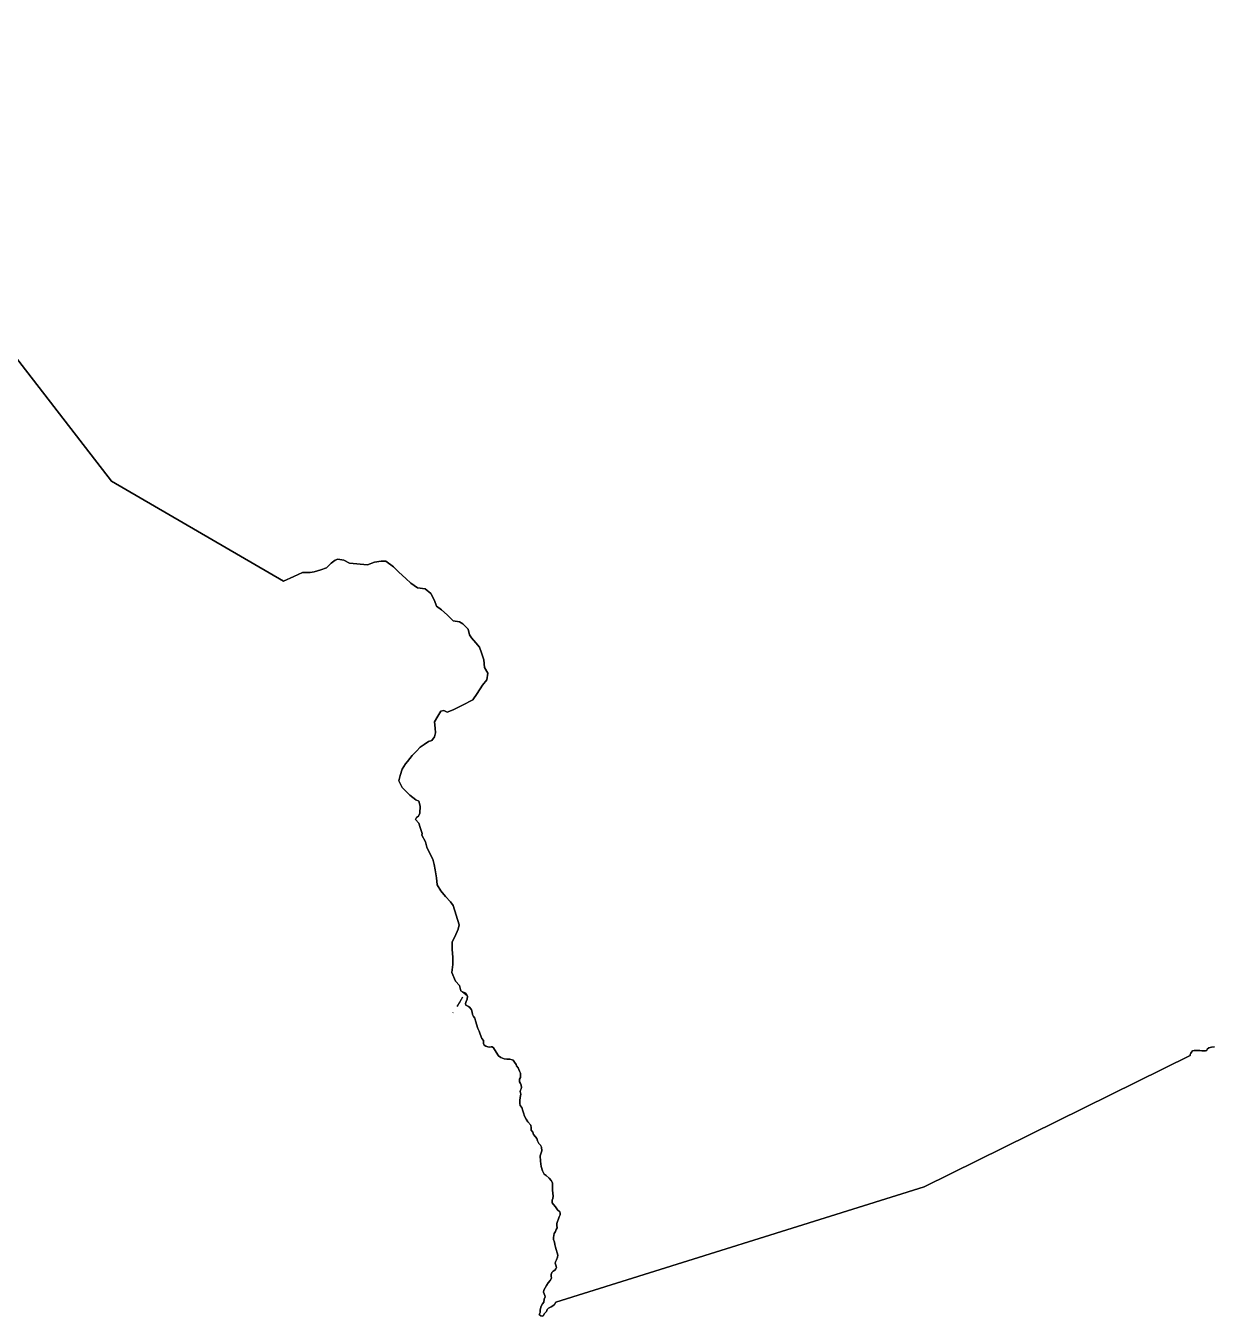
# Model space of a CAD drawing. Header units: inches. Extents: x 33.9 to 41.9, y -4.8 to 5.4.
# Drawn here: x 34.7264 to 34.9182, y 0.8043 to 1.0127 of the extents above; entities that cross this region are included whole.
import ezdxf

# ---------------------------------------------------------------- set-up
doc = ezdxf.new("R2010")
doc.units = ezdxf.units.IN
doc.header["$MEASUREMENT"] = 0
doc.layers.add('Counties', color=7, linetype='Continuous')

msp = doc.modelspace()

# ---------------------------------------------------------------- linework, layer by layer
at = {"layer": 'Counties'}
for points in [[(34.68335, 1.01267), (34.74021, 0.93914), (34.76795, 0.92299), (34.76965, 0.92376), (34.77104, 0.92438), (34.77228, 0.92438), (34.77289, 0.92453), (34.77398, 0.92484), (34.7749, 0.92515), (34.77568, 0.92593), (34.77629, 0.92639), (34.77676, 0.92654), (34.77768, 0.92639), (34.77861, 0.92593), (34.78155, 0.92562), (34.78263, 0.92608), (34.78371, 0.92623), (34.78448, 0.92623), (34.78572, 0.92531), (34.7866, 0.92445), (34.78773, 0.92345), (34.7885, 0.92268), (34.78958, 0.92191), (34.79082, 0.92175), (34.79175, 0.92098), (34.79236, 0.9199), (34.79267, 0.91897), (34.79345, 0.91835), (34.79437, 0.91758), (34.79538, 0.91658), (34.79638, 0.91642), (34.79692, 0.91611), (34.79777, 0.91526), (34.798, 0.91434), (34.79831, 0.91387), (34.79901, 0.91302), (34.79963, 0.91233), (34.79993, 0.9114), (34.80032, 0.91032), (34.8004, 0.90908), (34.80094, 0.90816), (34.80078, 0.90708), (34.80009, 0.90623), (34.79924, 0.90484), (34.79854, 0.90383), (34.79684, 0.90298), (34.79538, 0.90221), (34.79437, 0.90182), (34.79383, 0.90213), (34.79337, 0.90198), (34.7929, 0.90121), (34.79236, 0.90028), (34.79244, 0.89927), (34.79252, 0.8985), (34.79236, 0.89788), (34.7919, 0.89726), (34.79136, 0.89711), (34.79066, 0.89665), (34.79005, 0.89618), (34.78943, 0.89557), (34.78873, 0.89487), (34.78796, 0.89387), (34.78765, 0.89348), (34.78711, 0.89263), (34.7868, 0.89163), (34.78657, 0.89078), (34.78711, 0.88969), (34.78757, 0.88923), (34.78835, 0.88846), (34.78935, 0.88768), (34.78981, 0.88745), (34.79005, 0.88668), (34.78997, 0.88552), (34.78974, 0.88506), (34.78943, 0.88483), (34.78927, 0.88452), (34.78981, 0.8839), (34.79005, 0.88321), (34.79035, 0.88228), (34.79028, 0.88197), (34.7909, 0.88089), (34.79113, 0.88004), (34.79159, 0.87903), (34.79205, 0.87811), (34.79228, 0.87726), (34.79244, 0.87641), (34.79267, 0.87509), (34.79275, 0.87394), (34.79337, 0.87301), (34.79414, 0.87208), (34.79491, 0.87123), (34.79538, 0.87061), (34.79584, 0.86907), (34.7963, 0.86752), (34.79615, 0.86683), (34.79561, 0.86559), (34.79522, 0.86474), (34.79522, 0.86351), (34.7953, 0.86227), (34.7953, 0.86111), (34.79514, 0.8598), (34.79576, 0.85841), (34.79638, 0.85771), (34.79661, 0.85686), (34.79728, 0.85652), (34.79758, 0.85622), (34.79768, 0.85597), (34.7976, 0.85551), (34.79744, 0.85513), (34.79733, 0.85478), (34.79739, 0.85456), (34.79782, 0.85434), (34.79806, 0.85418), (34.79831, 0.8538), (34.79841, 0.85342), (34.79847, 0.85304), (34.79866, 0.85271), (34.79887, 0.85244), (34.79898, 0.85203), (34.79936, 0.85078), (34.79957, 0.85032), (34.79974, 0.84985), (34.80001, 0.84915), (34.80025, 0.84882), (34.80028, 0.84836), (34.80038, 0.84806), (34.80063, 0.84792), (34.80095, 0.84781), (34.80128, 0.84776), (34.80149, 0.84781), (34.80168, 0.84779), (34.80187, 0.84765), (34.80228, 0.84692), (34.80265, 0.84637), (34.80306, 0.84607), (34.80357, 0.84588), (34.80403, 0.84583), (34.80452, 0.8458), (34.80487, 0.84572), (34.80503, 0.84564), (34.80525, 0.84534), (34.80552, 0.84498), (34.8056, 0.84474), (34.80584, 0.84439), (34.80608, 0.84387), (34.80622, 0.84357), (34.80625, 0.84327), (34.80622, 0.84286), (34.80608, 0.84256), (34.80608, 0.84218), (34.80622, 0.84188), (34.80633, 0.84159), (34.80638, 0.84126), (34.80635, 0.84101), (34.80625, 0.8408), (34.80619, 0.84058), (34.80627, 0.84014), (34.80619, 0.8396), (34.80611, 0.83914), (34.80611, 0.83868), (34.80619, 0.83832), (34.80643, 0.83799), (34.80662, 0.83748), (34.8067, 0.83715), (34.80687, 0.83661), (34.80716, 0.83612), (34.80743, 0.83568), (34.80791, 0.83518), (34.80796, 0.83472), (34.80796, 0.83436), (34.8082, 0.83404), (34.80834, 0.83366), (34.80864, 0.8333), (34.80888, 0.833), (34.80896, 0.83262), (34.80917, 0.83219), (34.80944, 0.83192), (34.80963, 0.83159), (34.80966, 0.83099), (34.80939, 0.83023), (34.80947, 0.82933), (34.80958, 0.82846), (34.80977, 0.82776), (34.81004, 0.82727), (34.81039, 0.82702), (34.81085, 0.82661), (34.81117, 0.82623), (34.81139, 0.82585), (34.81142, 0.8255), (34.81142, 0.82512), (34.81142, 0.82465), (34.81148, 0.82369), (34.81143, 0.82331), (34.81132, 0.82304), (34.81132, 0.82263), (34.81154, 0.82233), (34.81186, 0.82195), (34.81221, 0.82149), (34.81256, 0.82116), (34.81262, 0.82097), (34.81262, 0.82067), (34.81246, 0.82037), (34.81237, 0.82002), (34.81218, 0.81961), (34.81208, 0.81928), (34.8121, 0.81893), (34.81213, 0.8186), (34.812, 0.81833), (34.81186, 0.818), (34.81164, 0.81765), (34.81159, 0.81733), (34.81154, 0.81703), (34.81156, 0.81667), (34.8117, 0.81624), (34.81178, 0.81591), (34.81186, 0.81548), (34.81224, 0.81417), (34.8122, 0.81386), (34.81204, 0.81342), (34.8119, 0.81307), (34.81182, 0.81288), (34.81193, 0.81253), (34.81204, 0.81217), (34.81195, 0.81195), (34.81177, 0.81174), (34.81149, 0.8116), (34.81128, 0.81136), (34.81117, 0.81106), (34.8112, 0.81078), (34.81125, 0.81046), (34.81101, 0.81008), (34.81071, 0.8097), (34.81044, 0.80929), (34.81022, 0.80888), (34.80998, 0.8085), (34.80995, 0.8082), (34.81004, 0.80793), (34.81014, 0.80768), (34.8102, 0.80744), (34.81006, 0.80706), (34.81001, 0.80657), (34.80979, 0.8063), (34.80958, 0.80594), (34.80947, 0.80554), (34.80941, 0.80526), (34.80939, 0.80491), (34.80922, 0.80461), (34.80952, 0.80439), (34.80982, 0.80431), (34.80995, 0.80442), (34.81003, 0.80467), (34.8102, 0.80488), (34.81041, 0.80507), (34.81052, 0.80537), (34.81074, 0.80559), (34.8112, 0.80581), (34.81147, 0.806), (34.81171, 0.80622), (34.81195, 0.8066), (34.87142, 0.82522), (34.91437, 0.84638), (34.91437, 0.84657), (34.91445, 0.84676), (34.91456, 0.84695), (34.91472, 0.84717), (34.91502, 0.8472), (34.91591, 0.84722), (34.91623, 0.84717), (34.91664, 0.84714), (34.91685, 0.84714), (34.91702, 0.84722), (34.91707, 0.84744), (34.91734, 0.84766), (34.9178, 0.84774), (34.91829, 0.84782)], [(34.91829, 0.84782), (34.9178, 0.84774), (34.91734, 0.84766), (34.91707, 0.84744), (34.91702, 0.84722), (34.91685, 0.84714), (34.91664, 0.84714), (34.91623, 0.84717), (34.91591, 0.84722), (34.91502, 0.8472), (34.91472, 0.84717), (34.91456, 0.84695), (34.91445, 0.84676), (34.91437, 0.84657), (34.91437, 0.84638), (34.87142, 0.82522), (34.81195, 0.8066), (34.81171, 0.80622), (34.81147, 0.806), (34.8112, 0.80581), (34.81074, 0.80559), (34.81052, 0.80537), (34.81041, 0.80507), (34.8102, 0.80488), (34.81003, 0.80467), (34.80995, 0.80442), (34.80982, 0.80431), (34.80952, 0.80439), (34.80922, 0.80461), (34.80939, 0.80491), (34.80941, 0.80526), (34.80947, 0.80554), (34.80958, 0.80594), (34.80979, 0.8063), (34.81001, 0.80657), (34.81006, 0.80706), (34.8102, 0.80744), (34.81014, 0.80768), (34.81004, 0.80793), (34.80995, 0.8082), (34.80998, 0.8085), (34.81022, 0.80888), (34.81044, 0.80929), (34.81071, 0.8097), (34.81101, 0.81008), (34.81125, 0.81046), (34.8112, 0.81078), (34.81117, 0.81106), (34.81128, 0.81136), (34.81149, 0.8116), (34.81177, 0.81174), (34.81195, 0.81195), (34.81204, 0.81217), (34.81193, 0.81253), (34.81182, 0.81288), (34.8119, 0.81307), (34.81204, 0.81342), (34.8122, 0.81386), (34.81224, 0.81417), (34.81186, 0.81548), (34.81178, 0.81591), (34.8117, 0.81624), (34.81156, 0.81667), (34.81154, 0.81703), (34.81159, 0.81733), (34.81164, 0.81765), (34.81186, 0.818), (34.812, 0.81833), (34.81213, 0.8186), (34.8121, 0.81893), (34.81208, 0.81928), (34.81218, 0.81961), (34.81237, 0.82002), (34.81246, 0.82037), (34.81262, 0.82067), (34.81262, 0.82097), (34.81256, 0.82116), (34.81221, 0.82149), (34.81186, 0.82195), (34.81154, 0.82233), (34.81132, 0.82263), (34.81132, 0.82304), (34.81143, 0.82331), (34.81148, 0.82369), (34.81142, 0.82465), (34.81142, 0.82512), (34.81142, 0.8255), (34.81139, 0.82585), (34.81117, 0.82623), (34.81085, 0.82661), (34.81039, 0.82702), (34.81004, 0.82727), (34.80977, 0.82776), (34.80958, 0.82846), (34.80947, 0.82933), (34.80939, 0.83023), (34.80966, 0.83099), (34.80963, 0.83159), (34.80944, 0.83192), (34.80917, 0.83219), (34.80896, 0.83262), (34.80888, 0.833), (34.80864, 0.8333), (34.80834, 0.83366), (34.8082, 0.83404), (34.80796, 0.83436), (34.80796, 0.83472), (34.80791, 0.83518), (34.80743, 0.83568), (34.80716, 0.83612), (34.80687, 0.83661), (34.8067, 0.83715), (34.80662, 0.83748), (34.80643, 0.83799), (34.80619, 0.83832), (34.80611, 0.83868), (34.80611, 0.83914), (34.80619, 0.8396), (34.80627, 0.84014), (34.80619, 0.84058), (34.80625, 0.8408), (34.80635, 0.84101), (34.80638, 0.84126), (34.80633, 0.84159), (34.80622, 0.84188), (34.80608, 0.84218), (34.80608, 0.84256), (34.80622, 0.84286), (34.80625, 0.84327), (34.80622, 0.84357), (34.80608, 0.84387), (34.80584, 0.84439), (34.8056, 0.84474), (34.80552, 0.84498), (34.80525, 0.84534), (34.80503, 0.84564), (34.80487, 0.84572), (34.80452, 0.8458), (34.80403, 0.84583), (34.80357, 0.84588), (34.80306, 0.84607), (34.80265, 0.84637), (34.80228, 0.84692), (34.80187, 0.84765), (34.80168, 0.84779), (34.80149, 0.84781), (34.80128, 0.84776), (34.80095, 0.84781), (34.80063, 0.84792), (34.80038, 0.84806), (34.80028, 0.84836), (34.80025, 0.84882), (34.80001, 0.84915), (34.79974, 0.84985), (34.79957, 0.85032), (34.79936, 0.85078), (34.79898, 0.85203), (34.79887, 0.85244), (34.79866, 0.85271), (34.79847, 0.85304), (34.79841, 0.85342), (34.79831, 0.8538), (34.79806, 0.85418), (34.79782, 0.85434), (34.79739, 0.85456), (34.79733, 0.85478), (34.79744, 0.85513), (34.7976, 0.85551), (34.79768, 0.85597), (34.79661, 0.85686), (34.79638, 0.85771), (34.79576, 0.85841), (34.79514, 0.8598), (34.7953, 0.86111), (34.7953, 0.86227), (34.79522, 0.86351), (34.79522, 0.86474), (34.79561, 0.86559), (34.79615, 0.86683), (34.7963, 0.86752), (34.79584, 0.86907), (34.79538, 0.87061), (34.79491, 0.87123), (34.79414, 0.87208), (34.79337, 0.87301), (34.79275, 0.87394), (34.79267, 0.87509), (34.79244, 0.87641), (34.79228, 0.87726), (34.79205, 0.87811), (34.79159, 0.87903), (34.79113, 0.88004), (34.7909, 0.88089), (34.79028, 0.88197), (34.79035, 0.88228), (34.79005, 0.88321), (34.78981, 0.8839), (34.78927, 0.88452), (34.78943, 0.88483), (34.78974, 0.88506), (34.78997, 0.88552), (34.79005, 0.88668), (34.78981, 0.88745), (34.78935, 0.88768), (34.78835, 0.88846), (34.78757, 0.88923), (34.78711, 0.88969), (34.78657, 0.89078), (34.7868, 0.89163), (34.78711, 0.89263), (34.78765, 0.89348), (34.78796, 0.89387), (34.78873, 0.89487), (34.78943, 0.89557), (34.79005, 0.89618), (34.79066, 0.89665), (34.79136, 0.89711), (34.7919, 0.89726), (34.79236, 0.89788), (34.79252, 0.8985), (34.79244, 0.89927), (34.79236, 0.90028), (34.7929, 0.90121), (34.79337, 0.90198), (34.79383, 0.90213), (34.79437, 0.90182), (34.79538, 0.90221), (34.79684, 0.90298), (34.79854, 0.90383), (34.79924, 0.90484), (34.80009, 0.90623), (34.80078, 0.90708), (34.80094, 0.90816), (34.8004, 0.90908), (34.80032, 0.91032), (34.79993, 0.9114), (34.79963, 0.91233), (34.79901, 0.91302), (34.79831, 0.91387), (34.798, 0.91434), (34.79777, 0.91526), (34.79692, 0.91611), (34.79638, 0.91642), (34.79538, 0.91658), (34.79437, 0.91758), (34.79345, 0.91835), (34.79267, 0.91897), (34.79236, 0.9199), (34.79175, 0.92098), (34.79082, 0.92175), (34.78958, 0.92191), (34.7885, 0.92268), (34.78773, 0.92345), (34.7866, 0.92445), (34.78572, 0.92531), (34.78448, 0.92623), (34.78371, 0.92623), (34.78263, 0.92608), (34.78155, 0.92562), (34.77861, 0.92593), (34.77768, 0.92639), (34.77676, 0.92654), (34.77629, 0.92639), (34.77568, 0.92593), (34.7749, 0.92515), (34.77398, 0.92484), (34.77289, 0.92453), (34.77228, 0.92438), (34.77104, 0.92438), (34.76965, 0.92376), (34.76795, 0.92299), (34.74021, 0.93914), (34.68335, 1.01267)], [(34.68335, 1.01267), (34.74021, 0.93914), (34.76795, 0.92299), (34.76965, 0.92376), (34.77104, 0.92438), (34.77228, 0.92438), (34.77289, 0.92453), (34.77398, 0.92484), (34.7749, 0.92515), (34.77568, 0.92593), (34.77629, 0.92639), (34.77676, 0.92654), (34.77768, 0.92639), (34.77861, 0.92593), (34.78155, 0.92562), (34.78263, 0.92608), (34.78371, 0.92623), (34.78448, 0.92623), (34.78572, 0.92531), (34.7866, 0.92445), (34.78773, 0.92345), (34.7885, 0.92268), (34.78958, 0.92191), (34.79082, 0.92175), (34.79175, 0.92098), (34.79236, 0.9199), (34.79267, 0.91897), (34.79345, 0.91835), (34.79437, 0.91758), (34.79538, 0.91658), (34.79638, 0.91642), (34.79692, 0.91611), (34.79777, 0.91526), (34.798, 0.91434), (34.79831, 0.91387), (34.79901, 0.91302), (34.79963, 0.91233), (34.79993, 0.9114), (34.80032, 0.91032), (34.8004, 0.90908), (34.80094, 0.90816), (34.80078, 0.90708), (34.80009, 0.90623), (34.79924, 0.90484), (34.79854, 0.90383), (34.79684, 0.90298), (34.79538, 0.90221), (34.79437, 0.90182), (34.79383, 0.90213), (34.79337, 0.90198), (34.7929, 0.90121), (34.79236, 0.90028), (34.79244, 0.89927), (34.79252, 0.8985), (34.79236, 0.89788), (34.7919, 0.89726), (34.79136, 0.89711), (34.79066, 0.89665), (34.79005, 0.89618), (34.78943, 0.89557), (34.78873, 0.89487), (34.78796, 0.89387), (34.78765, 0.89348), (34.78711, 0.89263), (34.7868, 0.89163), (34.78657, 0.89078), (34.78711, 0.88969), (34.78757, 0.88923), (34.78835, 0.88846), (34.78935, 0.88768), (34.78981, 0.88745), (34.79005, 0.88668), (34.78997, 0.88552), (34.78974, 0.88506), (34.78943, 0.88483), (34.78927, 0.88452), (34.78981, 0.8839), (34.79005, 0.88321), (34.79035, 0.88228), (34.79028, 0.88197), (34.7909, 0.88089), (34.79113, 0.88004), (34.79159, 0.87903), (34.79205, 0.87811), (34.79228, 0.87726), (34.79244, 0.87641), (34.79267, 0.87509), (34.79275, 0.87394), (34.79337, 0.87301), (34.79414, 0.87208), (34.79491, 0.87123), (34.79538, 0.87061), (34.79584, 0.86907), (34.7963, 0.86752), (34.79615, 0.86683), (34.79561, 0.86559), (34.79522, 0.86474), (34.79522, 0.86351), (34.7953, 0.86227), (34.7953, 0.86111), (34.79514, 0.8598), (34.79576, 0.85841), (34.79638, 0.85771), (34.79661, 0.85686), (34.79728, 0.85652), (34.79758, 0.85622), (34.79768, 0.85597), (34.7976, 0.85551), (34.79744, 0.85513), (34.79733, 0.85478), (34.79739, 0.85456), (34.79782, 0.85434), (34.79806, 0.85418), (34.79831, 0.8538), (34.79841, 0.85342), (34.79847, 0.85304), (34.79866, 0.85271), (34.79887, 0.85244), (34.79898, 0.85203), (34.79936, 0.85078), (34.79957, 0.85032), (34.79974, 0.84985), (34.80001, 0.84915), (34.80025, 0.84882), (34.80028, 0.84836), (34.80038, 0.84806), (34.80063, 0.84792), (34.80095, 0.84781), (34.80128, 0.84776), (34.80149, 0.84781), (34.80168, 0.84779), (34.80187, 0.84765), (34.80228, 0.84692), (34.80265, 0.84637), (34.80306, 0.84607), (34.80357, 0.84588), (34.80403, 0.84583), (34.80452, 0.8458), (34.80487, 0.84572), (34.80503, 0.84564), (34.80525, 0.84534), (34.80552, 0.84498), (34.8056, 0.84474), (34.80584, 0.84439), (34.80608, 0.84387), (34.80622, 0.84357), (34.80625, 0.84327), (34.80622, 0.84286), (34.80608, 0.84256), (34.80608, 0.84218), (34.80622, 0.84188), (34.80633, 0.84159), (34.80638, 0.84126), (34.80635, 0.84101), (34.80625, 0.8408), (34.80619, 0.84058), (34.80627, 0.84014), (34.80619, 0.8396), (34.80611, 0.83914), (34.80611, 0.83868), (34.80619, 0.83832), (34.80643, 0.83799), (34.80662, 0.83748), (34.8067, 0.83715), (34.80687, 0.83661), (34.80716, 0.83612), (34.80743, 0.83568), (34.80791, 0.83518), (34.80796, 0.83472), (34.80796, 0.83436), (34.8082, 0.83404), (34.80834, 0.83366), (34.80864, 0.8333), (34.80888, 0.833), (34.80896, 0.83262), (34.80917, 0.83219), (34.80944, 0.83192), (34.80963, 0.83159), (34.80966, 0.83099), (34.80939, 0.83023), (34.80947, 0.82933), (34.80958, 0.82846), (34.80977, 0.82776), (34.81004, 0.82727), (34.81039, 0.82702), (34.81085, 0.82661), (34.81117, 0.82623), (34.81139, 0.82585), (34.81142, 0.8255), (34.81142, 0.82512), (34.81142, 0.82465), (34.81148, 0.82369), (34.81143, 0.82331), (34.81132, 0.82304), (34.81132, 0.82263), (34.81154, 0.82233), (34.81186, 0.82195), (34.81221, 0.82149), (34.81256, 0.82116), (34.81262, 0.82097), (34.81262, 0.82067), (34.81246, 0.82037), (34.81237, 0.82002), (34.81218, 0.81961), (34.81208, 0.81928), (34.8121, 0.81893), (34.81213, 0.8186), (34.812, 0.81833), (34.81186, 0.818), (34.81164, 0.81765), (34.81159, 0.81733), (34.81154, 0.81703), (34.81156, 0.81667), (34.8117, 0.81624), (34.81178, 0.81591), (34.81186, 0.81548), (34.81224, 0.81417), (34.8122, 0.81386), (34.81204, 0.81342), (34.8119, 0.81307), (34.81182, 0.81288), (34.81193, 0.81253), (34.81204, 0.81217), (34.81195, 0.81195), (34.81177, 0.81174), (34.81149, 0.8116), (34.81128, 0.81136), (34.81117, 0.81106), (34.8112, 0.81078), (34.81125, 0.81046), (34.81101, 0.81008), (34.81071, 0.8097), (34.81044, 0.80929), (34.81022, 0.80888), (34.80998, 0.8085), (34.80995, 0.8082), (34.81004, 0.80793), (34.81014, 0.80768), (34.8102, 0.80744), (34.81006, 0.80706), (34.81001, 0.80657), (34.80979, 0.8063), (34.80958, 0.80594), (34.80947, 0.80554), (34.80941, 0.80526), (34.80939, 0.80491), (34.80922, 0.80461), (34.80952, 0.80439), (34.80982, 0.80431), (34.80995, 0.80442), (34.81003, 0.80467), (34.8102, 0.80488), (34.81041, 0.80507), (34.81052, 0.80537), (34.81074, 0.80559), (34.8112, 0.80581), (34.81147, 0.806), (34.81171, 0.80622), (34.81195, 0.8066), (34.87142, 0.82522), (34.91437, 0.84638), (34.91437, 0.84657), (34.91445, 0.84676), (34.91456, 0.84695), (34.91472, 0.84717), (34.91502, 0.8472), (34.91591, 0.84722), (34.91623, 0.84717), (34.91664, 0.84714), (34.91685, 0.84714), (34.91702, 0.84722), (34.91707, 0.84744), (34.91734, 0.84766), (34.9178, 0.84774), (34.91829, 0.84782)], [(34.91829, 0.84782), (34.9178, 0.84774), (34.91734, 0.84766), (34.91707, 0.84744), (34.91702, 0.84722), (34.91685, 0.84714), (34.91664, 0.84714), (34.91623, 0.84717), (34.91591, 0.84722), (34.91502, 0.8472), (34.91472, 0.84717), (34.91456, 0.84695), (34.91445, 0.84676), (34.91437, 0.84657), (34.91437, 0.84638), (34.87142, 0.82522), (34.81195, 0.8066), (34.81171, 0.80622), (34.81147, 0.806), (34.8112, 0.80581), (34.81074, 0.80559), (34.81052, 0.80537), (34.81041, 0.80507), (34.8102, 0.80488), (34.81003, 0.80467), (34.80995, 0.80442), (34.80982, 0.80431), (34.80952, 0.80439), (34.80922, 0.80461), (34.80939, 0.80491), (34.80941, 0.80526), (34.80947, 0.80554), (34.80958, 0.80594), (34.80979, 0.8063), (34.81001, 0.80657), (34.81006, 0.80706), (34.8102, 0.80744), (34.81014, 0.80768), (34.81004, 0.80793), (34.80995, 0.8082), (34.80998, 0.8085), (34.81022, 0.80888), (34.81044, 0.80929), (34.81071, 0.8097), (34.81101, 0.81008), (34.81125, 0.81046), (34.8112, 0.81078), (34.81117, 0.81106), (34.81128, 0.81136), (34.81149, 0.8116), (34.81177, 0.81174), (34.81195, 0.81195), (34.81204, 0.81217), (34.81193, 0.81253), (34.81182, 0.81288), (34.8119, 0.81307), (34.81204, 0.81342), (34.8122, 0.81386), (34.81224, 0.81417), (34.81186, 0.81548), (34.81178, 0.81591), (34.8117, 0.81624), (34.81156, 0.81667), (34.81154, 0.81703), (34.81159, 0.81733), (34.81164, 0.81765), (34.81186, 0.818), (34.812, 0.81833), (34.81213, 0.8186), (34.8121, 0.81893), (34.81208, 0.81928), (34.81218, 0.81961), (34.81237, 0.82002), (34.81246, 0.82037), (34.81262, 0.82067), (34.81262, 0.82097), (34.81256, 0.82116), (34.81221, 0.82149), (34.81186, 0.82195), (34.81154, 0.82233), (34.81132, 0.82263), (34.81132, 0.82304), (34.81143, 0.82331), (34.81148, 0.82369), (34.81142, 0.82465), (34.81142, 0.82512), (34.81142, 0.8255), (34.81139, 0.82585), (34.81117, 0.82623), (34.81085, 0.82661), (34.81039, 0.82702), (34.81004, 0.82727), (34.80977, 0.82776), (34.80958, 0.82846), (34.80947, 0.82933), (34.80939, 0.83023), (34.80966, 0.83099), (34.80963, 0.83159), (34.80944, 0.83192), (34.80917, 0.83219), (34.80896, 0.83262), (34.80888, 0.833), (34.80864, 0.8333), (34.80834, 0.83366), (34.8082, 0.83404), (34.80796, 0.83436), (34.80796, 0.83472), (34.80791, 0.83518), (34.80743, 0.83568), (34.80716, 0.83612), (34.80687, 0.83661), (34.8067, 0.83715), (34.80662, 0.83748), (34.80643, 0.83799), (34.80619, 0.83832), (34.80611, 0.83868), (34.80611, 0.83914), (34.80619, 0.8396), (34.80627, 0.84014), (34.80619, 0.84058), (34.80625, 0.8408), (34.80635, 0.84101), (34.80638, 0.84126), (34.80633, 0.84159), (34.80622, 0.84188), (34.80608, 0.84218), (34.80608, 0.84256), (34.80622, 0.84286), (34.80625, 0.84327), (34.80622, 0.84357), (34.80608, 0.84387), (34.80584, 0.84439), (34.8056, 0.84474), (34.80552, 0.84498), (34.80525, 0.84534), (34.80503, 0.84564), (34.80487, 0.84572), (34.80452, 0.8458), (34.80403, 0.84583), (34.80357, 0.84588), (34.80306, 0.84607), (34.80265, 0.84637), (34.80228, 0.84692), (34.80187, 0.84765), (34.80168, 0.84779), (34.80149, 0.84781), (34.80128, 0.84776), (34.80095, 0.84781), (34.80063, 0.84792), (34.80038, 0.84806), (34.80028, 0.84836), (34.80025, 0.84882), (34.80001, 0.84915), (34.79974, 0.84985), (34.79957, 0.85032), (34.79936, 0.85078), (34.79898, 0.85203), (34.79887, 0.85244), (34.79866, 0.85271), (34.79847, 0.85304), (34.79841, 0.85342), (34.79831, 0.8538), (34.79806, 0.85418), (34.79782, 0.85434), (34.79739, 0.85456), (34.79733, 0.85478), (34.79744, 0.85513), (34.7976, 0.85551), (34.79768, 0.85597), (34.79661, 0.85686), (34.79638, 0.85771), (34.79576, 0.85841), (34.79514, 0.8598), (34.7953, 0.86111), (34.7953, 0.86227), (34.79522, 0.86351), (34.79522, 0.86474), (34.79561, 0.86559), (34.79615, 0.86683), (34.7963, 0.86752), (34.79584, 0.86907), (34.79538, 0.87061), (34.79491, 0.87123), (34.79414, 0.87208), (34.79337, 0.87301), (34.79275, 0.87394), (34.79267, 0.87509), (34.79244, 0.87641), (34.79228, 0.87726), (34.79205, 0.87811), (34.79159, 0.87903), (34.79113, 0.88004), (34.7909, 0.88089), (34.79028, 0.88197), (34.79035, 0.88228), (34.79005, 0.88321), (34.78981, 0.8839), (34.78927, 0.88452), (34.78943, 0.88483), (34.78974, 0.88506), (34.78997, 0.88552), (34.79005, 0.88668), (34.78981, 0.88745), (34.78935, 0.88768), (34.78835, 0.88846), (34.78757, 0.88923), (34.78711, 0.88969), (34.78657, 0.89078), (34.7868, 0.89163), (34.78711, 0.89263), (34.78765, 0.89348), (34.78796, 0.89387), (34.78873, 0.89487), (34.78943, 0.89557), (34.79005, 0.89618), (34.79066, 0.89665), (34.79136, 0.89711), (34.7919, 0.89726), (34.79236, 0.89788), (34.79252, 0.8985), (34.79244, 0.89927), (34.79236, 0.90028), (34.7929, 0.90121), (34.79337, 0.90198), (34.79383, 0.90213), (34.79437, 0.90182), (34.79538, 0.90221), (34.79684, 0.90298), (34.79854, 0.90383), (34.79924, 0.90484), (34.80009, 0.90623), (34.80078, 0.90708), (34.80094, 0.90816), (34.8004, 0.90908), (34.80032, 0.91032), (34.79993, 0.9114), (34.79963, 0.91233), (34.79901, 0.91302), (34.79831, 0.91387), (34.798, 0.91434), (34.79777, 0.91526), (34.79692, 0.91611), (34.79638, 0.91642), (34.79538, 0.91658), (34.79437, 0.91758), (34.79345, 0.91835), (34.79267, 0.91897), (34.79236, 0.9199), (34.79175, 0.92098), (34.79082, 0.92175), (34.78958, 0.92191), (34.7885, 0.92268), (34.78773, 0.92345), (34.7866, 0.92445), (34.78572, 0.92531), (34.78448, 0.92623), (34.78371, 0.92623), (34.78263, 0.92608), (34.78155, 0.92562), (34.77861, 0.92593), (34.77768, 0.92639), (34.77676, 0.92654), (34.77629, 0.92639), (34.77568, 0.92593), (34.7749, 0.92515), (34.77398, 0.92484), (34.77289, 0.92453), (34.77228, 0.92438), (34.77104, 0.92438), (34.76965, 0.92376), (34.76795, 0.92299), (34.74021, 0.93914), (34.68335, 1.01267)]]:
    msp.add_lwpolyline(points, dxfattribs=at)
for points in [[(34.79647, 0.85508), (34.79686, 0.85582), (34.79598, 0.85434)], [(34.79647, 0.85508), (34.79686, 0.85582), (34.79598, 0.85434)], [(34.79531, 0.85328), (34.79535, 0.85337), (34.79535, 0.85337)], [(34.79531, 0.85328), (34.79535, 0.85337), (34.79535, 0.85337)]]:
    msp.add_lwpolyline(points, close=True, dxfattribs=at)

doc.saveas('drawing.dxf')
